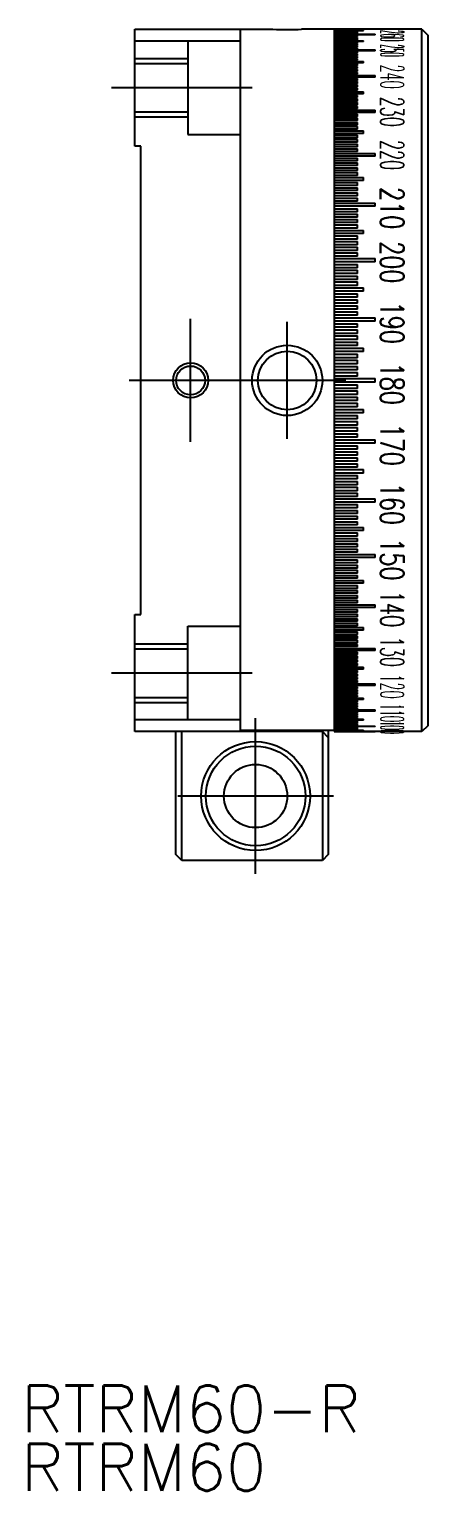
# Model space of a CAD drawing. Extents: x 1 to 281, y 0 to 190.
# Drawn here: x 0.7 to 34.7, y 0 to 124.8 of the extents above; entities that cross this region are included whole.
import ezdxf

# ---------------------------------------------------------------- set-up
doc = ezdxf.new("R2010")
doc.units = 0
doc.linetypes.add('CENTER', pattern=[50.8, 31.75, -6.35, 6.35, -6.35])
doc.linetypes.add('DASHED', pattern=[19.05, 12.7, -6.35])
doc.layers.get('0').update_dxf_attribs({"linetype": 'CONTINUOUS'})
doc.layers.add('CENTER', color=1, linetype='CENTER')
doc.styles.get("Standard").update_dxf_attribs({"font": 'txt.shx', "height": 3, "bigfont": 'bigfont.shx'})

# ---------------------------------------------------------------- blocks, each defined once
blk = doc.blocks.new('*U50')
at = {"color": 7, "linetype": 'CONTINUOUS'}
blk.add_text('RTRM60-R', height=4, dxfattribs=at).set_placement((0, 5))
blk = doc.blocks.new('*U51')
at = {"color": 7, "linetype": 'CONTINUOUS'}
blk.add_text('RTRM60', height=4, dxfattribs=at).set_placement((0, 0))

msp = doc.modelspace()

# ---------------------------------------------------------------- linework, layer by layer
at = {"color": 7, "linetype": 'CONTINUOUS'}
for p, q in [((9.71, 124.84), (21.48, 124.84)), ((9.71, 114.84), (9.71, 124.84)), ((18.71, 64.84), (18.71, 124.84)), ((26.71, 124.84), (23.94, 124.84)), ((26.71, 124.84), (26.71, 64.84)), ((34.21, 124.84), (26.71, 124.84)), ((34.21, 124.84), (34.71, 124.34)), ((34.21, 64.84), (34.21, 124.84)), ((9.71, 123.84), (18.71, 123.84)), ((34.71, 124.34), (34.71, 65.34)), ((10.21, 114.84), (9.71, 114.84)), ((10.21, 74.84), (10.21, 114.84)), ((9.71, 64.84), (9.71, 74.84)), ((9.71, 74.84), (10.21, 74.84)), ((18.71, 65.84), (9.71, 65.84)), ((26.71, 64.95), (18.71, 64.95)), ((19.21, 64.95), (19.21, 64.84)), ((26.21, 64.95), (26.21, 54.34)), ((34.71, 65.34), (34.21, 64.84)), ((25.71, 64.84), (9.71, 64.84)), ((13.21, 54.34), (13.21, 64.84)), ((13.71, 53.84), (13.71, 64.84)), ((26.21, 64.34), (25.71, 64.84)), ((25.71, 64.84), (25.71, 53.84)), ((34.21, 64.84), (26.71, 64.84)), ((13.71, 53.84), (13.21, 54.34)), ((25.71, 53.84), (13.71, 53.84)), ((26.21, 54.34), (25.71, 53.84))]:
    msp.add_line(p, q, dxfattribs=at)
for p, q in [((30.21, 124.84), (30.21, 124.84)), ((30.21, 124.84), (26.71, 124.84)), ((28.71, 124.83), (26.71, 124.83)), ((26.71, 124.83), (28.71, 124.83)), ((26.71, 124.82), (28.71, 124.82)), ((28.71, 124.81), (26.71, 124.81)), ((26.71, 124.8), (28.71, 124.8)), ((28.71, 124.79), (26.71, 124.79)), ((26.71, 124.77), (28.71, 124.77)), ((28.71, 124.75), (26.71, 124.75)), ((26.71, 124.74), (29.21, 124.74)), ((29.21, 124.71), (26.71, 124.71)), ((26.71, 124.69), (28.71, 124.69)), ((28.71, 124.66), (26.71, 124.66)), ((26.71, 124.63), (28.71, 124.63)), ((28.71, 124.59), (26.71, 124.59)), ((26.71, 124.57), (28.71, 124.57)), ((28.71, 124.52), (26.71, 124.52)), ((26.71, 124.49), (28.71, 124.49)), ((28.71, 124.44), (26.71, 124.44)), ((26.71, 124.41), (30.21, 124.41)), ((30.21, 124.35), (26.71, 124.35)), ((26.71, 124.31), (28.71, 124.31)), ((28.71, 124.26), (26.71, 124.26)), ((26.71, 124.21), (28.71, 124.21)), ((28.71, 124.15), (26.71, 124.15)), ((26.71, 124.1), (28.71, 124.1)), ((28.71, 124.03), (26.71, 124.03)), ((26.71, 123.98), (28.71, 123.98)), ((28.71, 123.91), (26.71, 123.91)), ((26.71, 123.85), (29.21, 123.85)), ((29.21, 123.78), (26.71, 123.78)), ((26.71, 123.72), (28.71, 123.72)), ((28.71, 123.63), (26.71, 123.63)), ((28.71, 124.83), (28.71, 124.83)), ((28.71, 124.81), (28.71, 124.82)), ((28.71, 124.79), (28.71, 124.8)), ((28.71, 124.75), (28.71, 124.77)), ((28.71, 124.66), (28.71, 124.69)), ((28.71, 124.59), (28.71, 124.63)), ((28.71, 124.52), (28.71, 124.57)), ((28.71, 124.44), (28.71, 124.49)), ((28.71, 124.26), (28.71, 124.31)), ((28.71, 124.15), (28.71, 124.21)), ((28.71, 124.03), (28.71, 124.1)), ((28.71, 123.91), (28.71, 123.98)), ((28.71, 123.63), (28.71, 123.72)), ((29.21, 124.71), (29.21, 124.74)), ((29.21, 123.78), (29.21, 123.85)), ((30.21, 124.35), (30.21, 124.41)), ((26.71, 123.57), (28.71, 123.57)), ((28.71, 123.48), (26.71, 123.48)), ((26.71, 123.41), (28.71, 123.41)), ((28.71, 123.32), (26.71, 123.32)), ((26.71, 123.25), (28.71, 123.25)), ((28.71, 123.15), (26.71, 123.15)), ((26.71, 123.08), (30.21, 123.08)), ((30.21, 122.98), (26.71, 122.98)), ((26.71, 122.9), (28.71, 122.9)), ((28.71, 122.79), (26.71, 122.79)), ((26.71, 122.71), (28.71, 122.71)), ((28.71, 122.6), (26.71, 122.6)), ((26.71, 122.51), (28.71, 122.51)), ((28.71, 122.39), (26.71, 122.39)), ((28.71, 123.48), (28.71, 123.57)), ((28.71, 123.32), (28.71, 123.41)), ((28.71, 123.15), (28.71, 123.25)), ((28.71, 122.79), (28.71, 122.9)), ((28.71, 122.6), (28.71, 122.71)), ((28.71, 122.39), (28.71, 122.51)), ((30.21, 122.98), (30.21, 123.08)), ((26.71, 122.3), (28.71, 122.3)), ((28.71, 122.18), (26.71, 122.18)), ((26.71, 122.09), (29.21, 122.09)), ((29.21, 121.96), (26.71, 121.96)), ((26.71, 121.87), (28.71, 121.87)), ((28.71, 121.73), (26.71, 121.73)), ((26.71, 121.63), (28.71, 121.63)), ((28.71, 121.5), (26.71, 121.5)), ((26.71, 121.4), (28.71, 121.4)), ((28.71, 121.25), (26.71, 121.25)), ((26.71, 121.15), (28.71, 121.15)), ((28.71, 122.18), (28.71, 122.3)), ((28.71, 121.73), (28.71, 121.87)), ((28.71, 121.5), (28.71, 121.63)), ((28.71, 121.25), (28.71, 121.4)), ((28.71, 121), (28.71, 121.15)), ((29.21, 121.96), (29.21, 122.09)), ((28.71, 121), (26.71, 121)), ((26.71, 120.89), (30.21, 120.89)), ((30.21, 120.74), (26.71, 120.74)), ((26.71, 120.63), (28.71, 120.63)), ((28.71, 120.47), (26.71, 120.47)), ((26.71, 120.36), (28.71, 120.36)), ((28.71, 120.2), (26.71, 120.2)), ((26.71, 120.08), (28.71, 120.08)), ((28.71, 119.91), (26.71, 119.91)), ((28.71, 120.47), (28.71, 120.63)), ((28.71, 120.2), (28.71, 120.36)), ((28.71, 119.91), (28.71, 120.08)), ((30.21, 120.74), (30.21, 120.89)), ((26.71, 119.79), (28.71, 119.79)), ((28.71, 119.62), (26.71, 119.62)), ((26.71, 119.5), (29.21, 119.5)), ((29.21, 119.32), (26.71, 119.32)), ((26.71, 119.19), (28.71, 119.19)), ((28.71, 119.02), (26.71, 119.02)), ((26.71, 118.89), (28.71, 118.89)), ((28.71, 118.7), (26.71, 118.7)), ((28.71, 119.62), (28.71, 119.79)), ((28.71, 119.02), (28.71, 119.19)), ((28.71, 118.7), (28.71, 118.89)), ((29.21, 119.32), (29.21, 119.5)), ((26.71, 118.57), (28.71, 118.57)), ((28.71, 118.38), (26.71, 118.38)), ((26.71, 118.24), (28.71, 118.24)), ((28.71, 118.06), (26.71, 118.06)), ((26.71, 117.91), (30.21, 117.91)), ((30.21, 117.72), (26.71, 117.72)), ((26.71, 117.58), (28.71, 117.58)), ((28.71, 117.38), (26.71, 117.38)), ((28.71, 118.38), (28.71, 118.57)), ((28.71, 118.06), (28.71, 118.24)), ((28.71, 117.38), (28.71, 117.58)), ((30.21, 117.72), (30.21, 117.91)), ((26.71, 117.23), (28.71, 117.23)), ((28.71, 117.03), (26.71, 117.03)), ((26.71, 116.88), (28.71, 116.88)), ((28.71, 116.67), (26.71, 116.67)), ((26.71, 116.52), (28.71, 116.52)), ((28.71, 116.31), (26.71, 116.31)), ((26.71, 116.16), (29.21, 116.16)), ((28.71, 117.03), (28.71, 117.23)), ((28.71, 116.67), (28.71, 116.88)), ((28.71, 116.31), (28.71, 116.52)), ((29.21, 115.94), (29.21, 116.16)), ((29.21, 115.94), (26.71, 115.94)), ((26.71, 115.78), (28.71, 115.78)), ((28.71, 115.57), (26.71, 115.57)), ((26.71, 115.41), (28.71, 115.41)), ((28.71, 115.19), (26.71, 115.19)), ((26.71, 115.02), (28.71, 115.02)), ((28.71, 115.57), (28.71, 115.78)), ((28.71, 115.19), (28.71, 115.41)), ((28.71, 114.8), (28.71, 115.02)), ((28.71, 114.8), (26.71, 114.8)), ((26.71, 114.63), (28.71, 114.63)), ((28.71, 114.4), (26.71, 114.4)), ((26.71, 114.23), (30.21, 114.23)), ((30.21, 114), (26.71, 114)), ((26.71, 113.83), (28.71, 113.83)), ((28.71, 114.4), (28.71, 114.63)), ((28.71, 113.6), (28.71, 113.83)), ((30.21, 114), (30.21, 114.23)), ((28.71, 113.6), (26.71, 113.6)), ((26.71, 113.42), (28.71, 113.42)), ((28.71, 113.19), (26.71, 113.19)), ((26.71, 113.01), (28.71, 113.01)), ((28.71, 112.77), (26.71, 112.77)), ((26.71, 112.59), (28.71, 112.59)), ((28.71, 113.19), (28.71, 113.42)), ((28.71, 112.77), (28.71, 113.01)), ((28.71, 112.35), (28.71, 112.59)), ((28.71, 112.35), (26.71, 112.35)), ((26.71, 112.17), (29.21, 112.17)), ((29.21, 111.92), (26.71, 111.92)), ((26.71, 111.74), (28.71, 111.74)), ((28.71, 111.49), (26.71, 111.49)), ((26.71, 111.3), (28.71, 111.3)), ((28.71, 111.49), (28.71, 111.74)), ((28.71, 111.05), (28.71, 111.3)), ((29.21, 111.92), (29.21, 112.17)), ((28.71, 111.05), (26.71, 111.05)), ((26.71, 110.86), (28.71, 110.86)), ((28.71, 110.61), (26.71, 110.61)), ((26.71, 110.42), (28.71, 110.42)), ((28.71, 110.16), (26.71, 110.16)), ((26.71, 109.97), (30.21, 109.97)), ((28.71, 110.61), (28.71, 110.86)), ((28.71, 110.16), (28.71, 110.42)), ((30.21, 109.71), (30.21, 109.97)), ((30.21, 109.71), (26.71, 109.71)), ((26.71, 109.51), (28.71, 109.51)), ((28.71, 109.25), (26.71, 109.25)), ((26.71, 109.05), (28.71, 109.05)), ((28.71, 108.79), (26.71, 108.79)), ((28.71, 109.25), (28.71, 109.51)), ((28.71, 108.79), (28.71, 109.05)), ((26.71, 108.59), (28.71, 108.59)), ((28.71, 108.32), (26.71, 108.32)), ((26.71, 108.12), (28.71, 108.12)), ((28.71, 107.85), (26.71, 107.85)), ((26.71, 107.65), (29.21, 107.65)), ((29.21, 107.38), (26.71, 107.38)), ((28.71, 108.32), (28.71, 108.59)), ((28.71, 107.85), (28.71, 108.12)), ((29.21, 107.38), (29.21, 107.65)), ((26.71, 107.18), (28.71, 107.18)), ((28.71, 106.9), (26.71, 106.9)), ((26.71, 106.7), (28.71, 106.7)), ((28.71, 106.42), (26.71, 106.42)), ((26.71, 106.21), (28.71, 106.21)), ((28.71, 106.9), (28.71, 107.18)), ((28.71, 106.42), (28.71, 106.7)), ((28.71, 105.94), (28.71, 106.21)), ((28.71, 105.94), (26.71, 105.94)), ((26.71, 105.73), (28.71, 105.73)), ((28.71, 105.45), (26.71, 105.45)), ((26.71, 105.24), (30.21, 105.24)), ((30.21, 104.96), (26.71, 104.96)), ((28.71, 105.45), (28.71, 105.73)), ((30.21, 104.96), (30.21, 105.24)), ((26.71, 104.75), (28.71, 104.75)), ((28.71, 104.46), (26.71, 104.46)), ((26.71, 104.25), (28.71, 104.25)), ((28.71, 103.96), (26.71, 103.96)), ((26.71, 103.75), (28.71, 103.75)), ((28.71, 104.46), (28.71, 104.75)), ((28.71, 103.96), (28.71, 104.25)), ((28.71, 103.46), (28.71, 103.75)), ((28.71, 103.46), (26.71, 103.46)), ((26.71, 103.25), (28.71, 103.25)), ((28.71, 102.96), (26.71, 102.96)), ((26.71, 102.75), (29.21, 102.75)), ((29.21, 102.46), (26.71, 102.46)), ((28.71, 102.96), (28.71, 103.25)), ((29.21, 102.46), (29.21, 102.75)), ((26.71, 102.24), (28.71, 102.24)), ((28.71, 101.95), (26.71, 101.95)), ((26.71, 101.73), (28.71, 101.73)), ((28.71, 101.44), (26.71, 101.44)), ((26.71, 101.22), (28.71, 101.22)), ((28.71, 101.95), (28.71, 102.24)), ((28.71, 101.44), (28.71, 101.73)), ((28.71, 100.93), (28.71, 101.22)), ((28.71, 100.93), (26.71, 100.93)), ((26.71, 100.71), (28.71, 100.71)), ((28.71, 100.41), (26.71, 100.41)), ((26.71, 100.19), (30.21, 100.19)), ((30.21, 99.9), (26.71, 99.9)), ((28.71, 100.41), (28.71, 100.71)), ((30.21, 99.9), (30.21, 100.19)), ((26.71, 99.68), (28.71, 99.68)), ((28.71, 99.38), (26.71, 99.38)), ((26.71, 99.16), (28.71, 99.16)), ((28.71, 98.86), (26.71, 98.86)), ((26.71, 98.64), (28.71, 98.64)), ((28.71, 99.38), (28.71, 99.68)), ((28.71, 98.86), (28.71, 99.16)), ((28.71, 98.34), (28.71, 98.64)), ((28.71, 98.34), (26.71, 98.34)), ((26.71, 98.12), (28.71, 98.12)), ((28.71, 97.82), (26.71, 97.82)), ((26.71, 97.6), (29.21, 97.6)), ((28.71, 97.82), (28.71, 98.12)), ((29.21, 97.3), (29.21, 97.6)), ((29.21, 97.3), (26.71, 97.3)), ((26.71, 97.08), (28.71, 97.08)), ((28.71, 96.78), (26.71, 96.78)), ((26.71, 96.56), (28.71, 96.56)), ((28.71, 96.26), (26.71, 96.26)), ((28.71, 96.78), (28.71, 97.08)), ((28.71, 96.26), (28.71, 96.56)), ((26.71, 96.03), (28.71, 96.03)), ((28.71, 95.73), (26.71, 95.73)), ((26.71, 95.51), (28.71, 95.51)), ((28.71, 95.21), (26.71, 95.21)), ((26.71, 94.99), (30.21, 94.99)), ((28.71, 95.73), (28.71, 96.03)), ((28.71, 95.21), (28.71, 95.51)), ((30.21, 94.69), (30.21, 94.99)), ((30.21, 94.69), (26.71, 94.69)), ((26.71, 94.46), (28.71, 94.46)), ((28.71, 94.16), (26.71, 94.16)), ((26.71, 93.94), (28.71, 93.94)), ((28.71, 93.64), (26.71, 93.64)), ((28.71, 94.16), (28.71, 94.46)), ((28.71, 93.64), (28.71, 93.94)), ((26.71, 93.42), (28.71, 93.42)), ((28.71, 93.12), (26.71, 93.12)), ((26.71, 92.89), (28.71, 92.89)), ((28.71, 92.59), (26.71, 92.59)), ((28.71, 93.12), (28.71, 93.42)), ((28.71, 92.59), (28.71, 92.89)), ((26.71, 92.37), (29.21, 92.37)), ((29.21, 92.07), (26.71, 92.07)), ((26.71, 91.85), (28.71, 91.85)), ((28.71, 91.55), (26.71, 91.55)), ((26.71, 91.33), (28.71, 91.33)), ((28.71, 91.55), (28.71, 91.85)), ((28.71, 91.03), (28.71, 91.33)), ((29.21, 92.07), (29.21, 92.37)), ((28.71, 91.03), (26.71, 91.03)), ((26.71, 90.81), (28.71, 90.81)), ((28.71, 90.51), (26.71, 90.51)), ((26.71, 90.29), (28.71, 90.29)), ((28.71, 90), (26.71, 90)), ((28.71, 90.51), (28.71, 90.81)), ((28.71, 90), (28.71, 90.29)), ((26.71, 89.77), (30.21, 89.77)), ((30.21, 89.48), (26.71, 89.48)), ((26.71, 89.26), (28.71, 89.26)), ((28.71, 88.96), (26.71, 88.96)), ((26.71, 88.75), (28.71, 88.75)), ((28.71, 88.96), (28.71, 89.26)), ((28.71, 88.45), (28.71, 88.75)), ((30.21, 89.48), (30.21, 89.77)), ((28.71, 88.45), (26.71, 88.45)), ((26.71, 88.23), (28.71, 88.23)), ((28.71, 87.94), (26.71, 87.94)), ((26.71, 87.72), (28.71, 87.72)), ((28.71, 87.43), (26.71, 87.43)), ((28.71, 87.94), (28.71, 88.23)), ((28.71, 87.43), (28.71, 87.72)), ((26.71, 87.22), (29.21, 87.22)), ((29.21, 86.93), (26.71, 86.93)), ((26.71, 86.71), (28.71, 86.71)), ((28.71, 86.42), (26.71, 86.42)), ((26.71, 86.21), (28.71, 86.21)), ((28.71, 86.42), (28.71, 86.71)), ((28.71, 85.92), (28.71, 86.21)), ((29.21, 86.93), (29.21, 87.22)), ((28.71, 85.92), (26.71, 85.92)), ((26.71, 85.71), (28.71, 85.71)), ((28.71, 85.42), (26.71, 85.42)), ((26.71, 85.21), (28.71, 85.21)), ((28.71, 84.93), (26.71, 84.93)), ((28.71, 85.42), (28.71, 85.71)), ((28.71, 84.93), (28.71, 85.21)), ((26.71, 84.72), (30.21, 84.72)), ((30.21, 84.43), (26.71, 84.43)), ((26.71, 84.23), (28.71, 84.23)), ((28.71, 83.95), (26.71, 83.95)), ((26.71, 83.74), (28.71, 83.74)), ((28.71, 83.95), (28.71, 84.23)), ((28.71, 83.46), (28.71, 83.74)), ((30.21, 84.43), (30.21, 84.72)), ((28.71, 83.46), (26.71, 83.46)), ((26.71, 83.25), (28.71, 83.25)), ((28.71, 82.98), (26.71, 82.98)), ((26.71, 82.77), (28.71, 82.77)), ((28.71, 82.5), (26.71, 82.5)), ((28.71, 82.98), (28.71, 83.25)), ((28.71, 82.5), (28.71, 82.77)), ((26.71, 82.29), (29.21, 82.29)), ((29.21, 82.02), (26.71, 82.02)), ((26.71, 81.82), (28.71, 81.82)), ((28.71, 81.55), (26.71, 81.55)), ((26.71, 81.35), (28.71, 81.35)), ((28.71, 81.55), (28.71, 81.82)), ((28.71, 81.08), (28.71, 81.35)), ((29.21, 82.02), (29.21, 82.29)), ((28.71, 81.08), (26.71, 81.08)), ((26.71, 80.88), (28.71, 80.88)), ((28.71, 80.62), (26.71, 80.62)), ((26.71, 80.42), (28.71, 80.42)), ((28.71, 80.16), (26.71, 80.16)), ((26.71, 79.97), (30.21, 79.97)), ((28.71, 80.62), (28.71, 80.88)), ((28.71, 80.16), (28.71, 80.42)), ((30.21, 79.71), (30.21, 79.97)), ((30.21, 79.71), (26.71, 79.71)), ((26.71, 79.51), (28.71, 79.51)), ((28.71, 79.26), (26.71, 79.26)), ((26.71, 79.07), (28.71, 79.07)), ((28.71, 78.81), (26.71, 78.81)), ((28.71, 79.26), (28.71, 79.51)), ((28.71, 78.81), (28.71, 79.07)), ((26.71, 78.62), (28.71, 78.62)), ((28.71, 78.37), (26.71, 78.37)), ((26.71, 78.19), (28.71, 78.19)), ((28.71, 77.94), (26.71, 77.94)), ((26.71, 77.75), (29.21, 77.75)), ((29.21, 77.51), (26.71, 77.51)), ((28.71, 78.37), (28.71, 78.62)), ((28.71, 77.94), (28.71, 78.19)), ((29.21, 77.51), (29.21, 77.75)), ((26.71, 77.32), (28.71, 77.32)), ((28.71, 77.08), (26.71, 77.08)), ((26.71, 76.9), (28.71, 76.9)), ((28.71, 76.66), (26.71, 76.66)), ((26.71, 76.48), (28.71, 76.48)), ((28.71, 76.25), (26.71, 76.25)), ((28.71, 77.08), (28.71, 77.32)), ((28.71, 76.66), (28.71, 76.9)), ((28.71, 76.25), (28.71, 76.48)), ((26.71, 76.07), (28.71, 76.07)), ((28.71, 75.84), (26.71, 75.84)), ((26.71, 75.67), (30.21, 75.67)), ((30.21, 75.44), (26.71, 75.44)), ((26.71, 75.27), (28.71, 75.27)), ((28.71, 75.04), (26.71, 75.04)), ((28.71, 75.84), (28.71, 76.07)), ((28.71, 75.04), (28.71, 75.27)), ((30.21, 75.44), (30.21, 75.67)), ((26.71, 74.87), (28.71, 74.87)), ((28.71, 74.65), (26.71, 74.65)), ((26.71, 74.49), (28.71, 74.49)), ((28.71, 74.27), (26.71, 74.27)), ((26.71, 74.1), (28.71, 74.1)), ((28.71, 73.89), (26.71, 73.89)), ((26.71, 73.73), (29.21, 73.73)), ((28.71, 74.65), (28.71, 74.87)), ((28.71, 74.27), (28.71, 74.49)), ((28.71, 73.89), (28.71, 74.1)), ((29.21, 73.52), (29.21, 73.73)), ((29.21, 73.52), (26.71, 73.52)), ((26.71, 73.36), (28.71, 73.36)), ((28.71, 73.15), (26.71, 73.15)), ((26.71, 73), (28.71, 73)), ((28.71, 72.79), (26.71, 72.79)), ((26.71, 72.64), (28.71, 72.64)), ((28.71, 72.44), (26.71, 72.44)), ((28.71, 73.15), (28.71, 73.36)), ((28.71, 72.79), (28.71, 73)), ((28.71, 72.44), (28.71, 72.64)), ((26.71, 72.29), (28.71, 72.29)), ((28.71, 72.1), (26.71, 72.1)), ((26.71, 71.95), (30.21, 71.95)), ((30.21, 71.76), (26.71, 71.76)), ((26.71, 71.62), (28.71, 71.62)), ((28.71, 71.43), (26.71, 71.43)), ((26.71, 71.29), (28.71, 71.29)), ((28.71, 72.1), (28.71, 72.29)), ((28.71, 71.43), (28.71, 71.62)), ((28.71, 71.1), (28.71, 71.29)), ((30.21, 71.76), (30.21, 71.95)), ((28.71, 71.1), (26.71, 71.1)), ((26.71, 70.97), (28.71, 70.97)), ((28.71, 70.79), (26.71, 70.79)), ((26.71, 70.65), (28.71, 70.65)), ((28.71, 70.48), (26.71, 70.48)), ((26.71, 70.35), (29.21, 70.35)), ((29.21, 70.18), (26.71, 70.18)), ((26.71, 70.05), (28.71, 70.05)), ((28.71, 70.79), (28.71, 70.97)), ((28.71, 70.48), (28.71, 70.65)), ((28.71, 69.88), (28.71, 70.05)), ((29.21, 70.18), (29.21, 70.35)), ((28.71, 69.88), (26.71, 69.88)), ((26.71, 69.76), (28.71, 69.76)), ((28.71, 69.59), (26.71, 69.59)), ((26.71, 69.47), (28.71, 69.47)), ((28.71, 69.32), (26.71, 69.32)), ((26.71, 69.2), (28.71, 69.2)), ((28.71, 69.04), (26.71, 69.04)), ((26.71, 68.93), (30.21, 68.93)), ((30.21, 68.78), (26.71, 68.78)), ((26.71, 68.67), (28.71, 68.67)), ((28.71, 69.59), (28.71, 69.76)), ((28.71, 69.32), (28.71, 69.47)), ((28.71, 69.04), (28.71, 69.2)), ((28.71, 68.53), (28.71, 68.67)), ((30.21, 68.78), (30.21, 68.93)), ((28.71, 68.53), (26.71, 68.53)), ((26.71, 68.42), (28.71, 68.42)), ((28.71, 68.28), (26.71, 68.28)), ((26.71, 68.17), (28.71, 68.17)), ((28.71, 68.04), (26.71, 68.04)), ((26.71, 67.94), (28.71, 67.94)), ((28.71, 67.81), (26.71, 67.81)), ((26.71, 67.71), (29.21, 67.71)), ((29.21, 67.58), (26.71, 67.58)), ((26.71, 67.49), (28.71, 67.49)), ((28.71, 68.28), (28.71, 68.42)), ((28.71, 68.04), (28.71, 68.17)), ((28.71, 67.81), (28.71, 67.94)), ((28.71, 67.37), (28.71, 67.49)), ((29.21, 67.58), (29.21, 67.71)), ((28.71, 67.37), (26.71, 67.37)), ((26.71, 67.28), (28.71, 67.28)), ((28.71, 67.16), (26.71, 67.16)), ((26.71, 67.08), (28.71, 67.08)), ((28.71, 66.97), (26.71, 66.97)), ((26.71, 66.88), (28.71, 66.88)), ((28.71, 66.78), (26.71, 66.78)), ((26.71, 66.7), (30.21, 66.7)), ((30.21, 66.59), (26.71, 66.59)), ((26.71, 66.52), (28.71, 66.52)), ((28.71, 66.42), (26.71, 66.42)), ((26.71, 66.35), (28.71, 66.35)), ((28.71, 66.26), (26.71, 66.26)), ((26.71, 66.19), (28.71, 66.19)), ((28.71, 67.16), (28.71, 67.28)), ((28.71, 66.97), (28.71, 67.08)), ((28.71, 66.78), (28.71, 66.88)), ((28.71, 66.42), (28.71, 66.52)), ((28.71, 66.26), (28.71, 66.35)), ((28.71, 66.1), (28.71, 66.19)), ((30.21, 66.59), (30.21, 66.7)), ((28.71, 66.1), (26.71, 66.1)), ((26.71, 66.04), (28.71, 66.04)), ((28.71, 65.96), (26.71, 65.96)), ((26.71, 65.9), (29.21, 65.9)), ((29.21, 65.82), (26.71, 65.82)), ((26.71, 65.76), (28.71, 65.76)), ((28.71, 65.69), (26.71, 65.69)), ((26.71, 65.64), (28.71, 65.64)), ((28.71, 65.57), (26.71, 65.57)), ((26.71, 65.52), (28.71, 65.52)), ((28.71, 65.46), (26.71, 65.46)), ((26.71, 65.42), (28.71, 65.42)), ((28.71, 65.36), (26.71, 65.36)), ((26.71, 65.32), (30.21, 65.32)), ((30.21, 65.27), (26.71, 65.27)), ((26.71, 65.23), (28.71, 65.23)), ((28.71, 65.18), (26.71, 65.18)), ((26.71, 65.15), (28.71, 65.15)), ((28.71, 65.11), (26.71, 65.11)), ((26.71, 65.08), (28.71, 65.08)), ((28.71, 65.04), (26.71, 65.04)), ((26.71, 65.02), (28.71, 65.02)), ((28.71, 64.99), (26.71, 64.99)), ((26.71, 64.96), (29.21, 64.96)), ((29.21, 64.94), (26.71, 64.94)), ((26.71, 64.92), (28.71, 64.92)), ((28.71, 65.96), (28.71, 66.04)), ((28.71, 65.69), (28.71, 65.76)), ((28.71, 65.57), (28.71, 65.64)), ((28.71, 65.46), (28.71, 65.52)), ((28.71, 65.36), (28.71, 65.42)), ((28.71, 65.18), (28.71, 65.23)), ((28.71, 65.11), (28.71, 65.15)), ((28.71, 65.04), (28.71, 65.08)), ((28.71, 64.99), (28.71, 65.02)), ((28.71, 64.9), (28.71, 64.92)), ((29.21, 65.82), (29.21, 65.9)), ((29.21, 64.94), (29.21, 64.96)), ((30.21, 65.27), (30.21, 65.32)), ((28.71, 64.9), (26.71, 64.9)), ((26.71, 64.89), (28.71, 64.89)), ((28.71, 64.87), (26.71, 64.87)), ((26.71, 64.86), (28.71, 64.86)), ((28.71, 64.85), (26.71, 64.85)), ((26.71, 64.84), (28.71, 64.84)), ((28.71, 64.84), (26.71, 64.84)), ((26.71, 64.84), (30.21, 64.84)), ((28.71, 64.87), (28.71, 64.89)), ((28.71, 64.85), (28.71, 64.86)), ((28.71, 64.84), (28.71, 64.84)), ((30.21, 64.84), (30.21, 64.84))]:
    msp.add_line(p, q)
at = {"color": 3, "linetype": 'DASHED'}
for p, q in [((14.21, 123.84), (14.21, 115.84)), ((9.71, 122.34), (14.21, 122.34)), ((9.71, 121.9), (14.21, 121.9)), ((9.71, 117.77), (14.21, 117.77)), ((9.71, 117.34), (14.21, 117.34)), ((14.21, 115.84), (18.71, 115.84)), ((14.21, 65.84), (14.21, 73.84)), ((14.21, 73.84), (18.71, 73.84)), ((9.71, 72.34), (14.21, 72.34)), ((9.71, 71.9), (14.21, 71.9)), ((9.71, 67.77), (14.21, 67.77)), ((9.71, 67.34), (14.21, 67.34))]:
    msp.add_line(p, q, dxfattribs=at)
at = {"color": 7, "linetype": 'CONTINUOUS'}
for centre, radius in [((22.71, 94.84), 3), ((22.71, 94.84), 2.5), ((14.46, 94.84), 1.23), ((20.01, 59.34), 4.65), ((20.01, 59.34), 4.25), ((20.01, 59.34), 2.7)]:
    msp.add_circle(centre, radius, dxfattribs=at)
at = {"color": 3, "linetype": 'CONTINUOUS'}
msp.add_circle((14.46, 94.84), 1.5, dxfattribs=at)
at = {"color": 7, "linetype": 'CONTINUOUS'}
msp.add_arc((22.71, 154.81), 30, 267.6508, 272.3492, dxfattribs=at)
at = {"layer": 'CENTER', "color": 1, "linetype": 'CENTER'}
for p, q in [((19.71, 119.84), (7.71, 119.84)), ((14.46, 89.59), (14.46, 100.09)), ((22.71, 89.84), (22.71, 99.84)), ((27.71, 94.84), (9.21, 94.84)), ((19.71, 69.84), (7.71, 69.84)), ((20.01, 52.69), (20.01, 65.99)), ((26.66, 59.34), (13.36, 59.34))]:
    msp.add_line(p, q, dxfattribs=at)

# ---------------------------------------------------------------- block references
at = {"color": 7, "linetype": 'CONTINUOUS'}
for name in ['*U50', '*U51']:
    msp.add_blockref(name, (0, 0), dxfattribs=at)

# ---------------------------------------------------------------- texts
for s, width, p in [('260', 0.15, (30.66, 124.76)), ('250', 0.2, (30.66, 123.53)), ('240', 0.4, (30.66, 121.82)), ('230', 0.5, (30.66, 119.07)), ('220', 0.5, (30.66, 115.37)), ('210', 0.7, (30.66, 111.35)), ('200', 0.7, (30.66, 106.73)), ('190', 0.7, (30.66, 101.56)), ('180', 0.7, (30.66, 96.35)), ('170', 0.7, (30.66, 91.14)), ('160', 0.7, (30.66, 86.09)), ('150', 0.7, (30.66, 81.35)), ('140', 0.6, (30.66, 76.85)), ('130', 0.5, (30.66, 72.94)), ('120', 0.4, (30.66, 69.72)), ('110', 0.3, (30.66, 67.2)), ('100', 0.2, (30.66, 65.7))]:
    msp.add_text(s, height=2, rotation=270, dxfattribs=dict(at, width=width)).set_placement(p)

doc.saveas('drawing.dxf')
